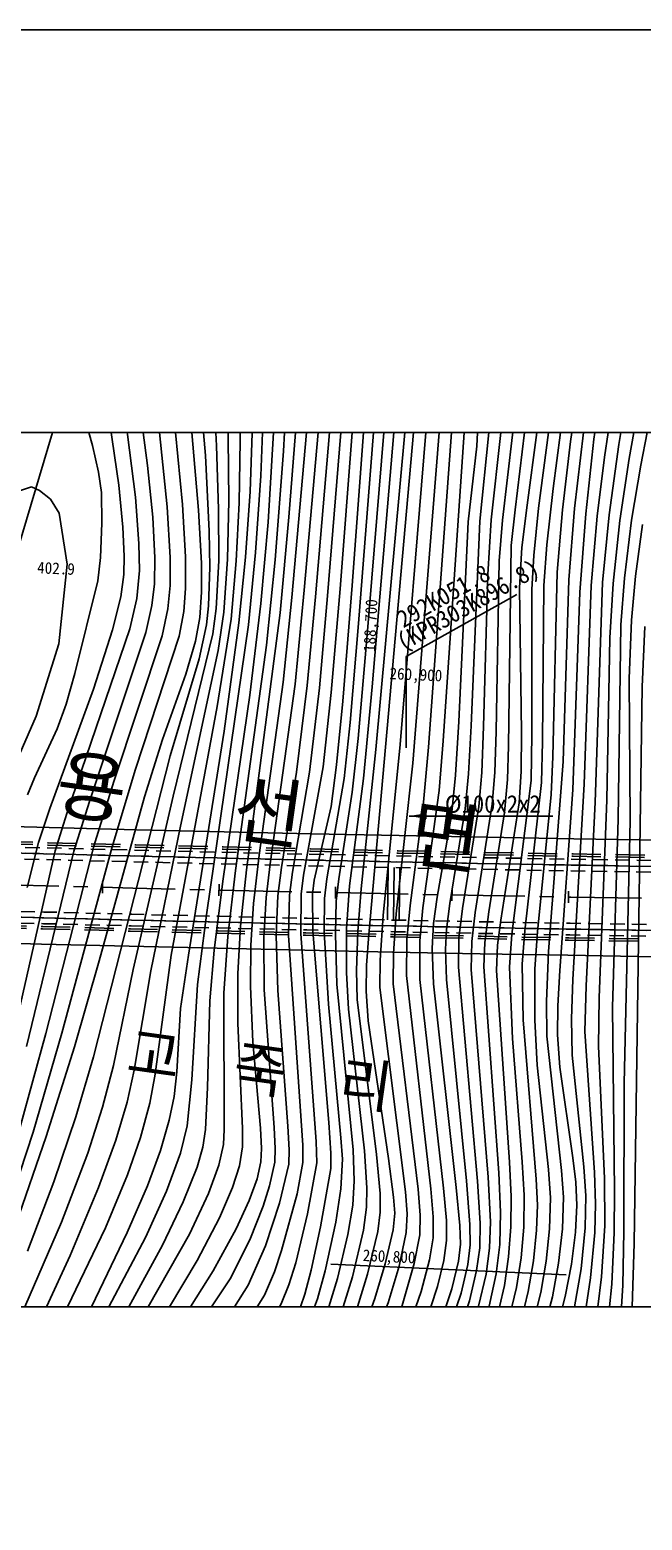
# Model space of a CAD drawing. Header units: millimetres. Extents: x 15846 to 16642, y 1103 to 1809.
# Drawn here: x 16018.1 to 16123.2, y 1363.4 to 1619.1 of the extents above; entities that cross this region are included whole.
import ezdxf
from ezdxf.enums import TextEntityAlignment as Align
from ezdxf.xclip import XClip

# ---------------------------------------------------------------- set-up
doc = ezdxf.new("R2010")
doc.units = ezdxf.units.MM
doc.header["$LTSCALE"] = 10
doc.header["$MEASUREMENT"] = 0
doc.header["$XCLIPFRAME"] = 2
for name, pattern in [('CENTER', [2, 1.25, -0.25, 0.25, -0.25]), ('DASHED', [0.75, 0.5, -0.25]), ('HIDDEN', [0.375, 0.25, -0.125])]:
    doc.linetypes.add(name, pattern=pattern)
for name, color, linetype in [('TN-CABL', 4, 'Continuous'), ('TZ-BASE', 253, 'Continuous'), ('TZ-CABL', 4, 'Continuous')]:
    doc.layers.add(name, color=color, linetype=linetype)
doc.layers.add('TX-PAPR', color=2, linetype='Continuous', plot=False)
doc.styles.add('GR', font='GulimChe.ttf')
doc.styles.add('HANA', font='GulimChe.ttf')
doc.styles.get("Standard").update_dxf_attribs({"font": 'GulimChe.ttf'})
doc.linetypes.add('ZIGZAG', pattern='A,0.0001,-0.2,[131,ltypeshp.shx,S=0.2,R=0,X=-0.2,Y=0],-0.4,[131,ltypeshp.shx,S=0.2,R=180,X=0.2,Y=0],-0.2', length=0.8001)
doc.dimstyles.get("Standard").update_dxf_attribs({"dimtxt": 0.18, "dimasz": 0.18, "dimexe": 0.18, "dimexo": 0.0625, "dimgap": 0.09, "dimtad": 0, "dimtih": 1, "dimtoh": 1, "dimdec": 4, "dimzin": 0, "dimdsep": 46, "dimtxsty": 'Standard', "dimcen": 0.09, "dimadec": 0, "dimazin": 0, "dimtfac": 1, "dimtdec": 4, "dimtofl": 0, "dimtmove": 0, "dimatfit": 3, "dimfxl": 0, "dimtolj": 1, "dimtzin": 0, "dimarcsym": 0})

# ---------------------------------------------------------------- blocks, each defined once
blk = doc.blocks.new('JD-DGKDFK')
at = {"layer": 'TZ-BASE'}
for p, q in [((131.09, 113.07, 388), (129.33, 74.99, 388)), ((147.49, 112.56, 380), (142.81, 48.76, 380)), ((155.39, 114.21, 376), (146.88, 20.64, 376)), ((133.39, 110.66, 387), (131, 71.83, 387)), ((145.66, 111.02, 381), (140.72, 48.18, 381)), ((149.32, 111.13, 379), (143.9, 42.23, 379)), ((151.13, 110.4, 378), (145.37, 40.28, 378)), ((153.09, 111.12, 377), (146.23, 31.37, 377)), ((135.73, 108.44, 386), (131.91, 60.49, 386)), ((176.47, 109, 366), (170.77, 61.75, 366)), ((178.95, 107.96, 365), (172.82, 62.54, 365)), ((143.51, 106.96, 382), (138.58, 46.97, 382)), ((155.63, 100.42, 375), (145.66, -11.12, 375)), ((157.56, 101.08, 374), (151.03, 21.47, 374)), ((172.74, 100.94, 367), (170.33, 74.6, 367)), ((140.95, 98.79, 383), (136.52, 46.82, 383)), ((138.73, 94.93, 384), (134.57, 47.98, 384)), ((96.24, 91.17, -130), (65.64, -10.99, -130)), ((136.42, 91.63, 385), (132.43, 46.72, 385)), ((121.07, 86.95, 392), (121.54, 74.08, 392)), ((180.35, 88.32, 363), (177.28, 65.42, 363)), ((182.47, 88.86, 362), (180.3, 73.49, 362)), ((116.46, 86.25, 394), (117.62, 71.05, 394)), ((118.75, 86.79, 393), (119.55, 72.71, 393)), ((123.43, 85.56, 391), (123.58, 73.63, 391)), ((125.75, 85.15, 390), (125.67, 74.91, 390)), ((190.87, 86.25, 358), (188.57, 72.96, 358)), ((99.83, 83.56, 400), (101.64, 73.8, 400)), ((102.72, 83.49, 399), (104.27, 74.69, 399)), ((177.43, 81.89, 364), (174.81, 62.01, 364)), ((185.65, 83.65, 360), (184.28, 73.85, 360)), ((187.78, 82.26, 359), (186.1, 70.79, 359)), ((192.51, 82.47, 357), (190.36, 70.53, 357)), ((106.27, 79.84, 398), (107.68, 69.36, 398)), ((127.64, 80.64, 389), (127.15, 67.6, 389)), ((194.67, 81.54, 356), (192.33, 69.42, 356)), ((96.94, 77.4, 401), (98.27, 72.78, 401)), ((112.25, 77.57, 396), (113.69, 62.67, 396)), ((160.04, 77.28, 372), (155.91, 21.03, 372)), ((162.21, 77.8, 371), (158.44, 22.15, 371)), ((164.43, 78.42, 370), (164.21, 72.67, 370)), ((182.84, 77.62, 361), (180.96, 61.97, 361)), ((104.27, 74.69, 399), (105.6, 63.95, 399)), ((109.64, 76.13, 397), (111.07, 62.28, 397)), ((115.16, 76.5, 395), (116.43, 61.72, 395)), ((125.67, 74.91, 390), (125.3, 64.88, 390)), ((129.33, 74.99, 388), (128.37, 59.64, 388)), ((157.78, 75.83, 373), (153.23, 18.3, 373)), ((166.31, 75.44, 369), (164.7, 59.8, 369)), ((168.41, 76.09, 368), (166.66, 60.03, 368)), ((170.33, 74.6, 367), (168.6, 59.96, 367)), ((98.27, 72.78, 401), (99.28, 68.21, 401)), ((101.64, 73.8, 400), (102.75, 66, 400)), ((119.55, 72.71, 393), (119.87, 61.86, 393)), ((121.54, 74.08, 392), (121.63, 63.3, 392)), ((123.58, 73.63, 391), (123.39, 62.95, 391)), ((131, 71.83, 387), (129.57, 53.18, 387)), ((164.21, 72.67, 370), (162.7, 59.72, 370)), ((180.3, 73.49, 362), (178.88, 61.75, 362)), ((184.28, 73.85, 360), (182.9, 61.08, 360)), ((188.57, 72.96, 358), (186.89, 60.89, 358)), ((107.68, 69.36, 398), (108.57, 60.5, 398)), ((117.62, 71.05, 394), (118.26, 58.09, 394)), ((186.1, 70.79, 359), (184.87, 60.66, 359)), ((190.36, 70.53, 357), (188.76, 59.93, 357)), ((192.33, 69.42, 356), (190.77, 60, 356)), ((99.28, 68.21, 401), (99.76, 64.71, 401)), ((127.15, 67.6, 389), (126.24, 54.42, 389)), ((85.19, 64.83, 402), (87.78, 65.7, 402)), ((87.78, 65.7, 402), (89.13, 65.05, 402)), ((89.13, 65.05, 402), (91.03, 63.59, 402)), ((99.76, 64.71, 401), (99.87, 59.49, 401)), ((102.75, 66, 400), (103.45, 58.75, 400)), ((105.6, 63.95, 399), (106.22, 55.95, 399)), ((125.3, 64.88, 390), (124.5, 53.61, 390)), ((177.28, 65.42, 363), (176.23, 55.72, 363)), ((91.03, 63.59, 402), (92.5, 61.17, 402)), ((111.07, 62.28, 397), (111.59, 53.55, 397)), ((113.69, 62.67, 396), (114.23, 53.68, 396)), ((116.43, 61.72, 395), (116.93, 52.62, 395)), ((119.87, 61.86, 393), (119.91, 52.98, 393)), ((121.63, 63.3, 392), (121.42, 53.27, 392)), ((123.39, 62.95, 391), (122.92, 53.02, 391)), ((170.77, 61.75, 366), (170.1, 55.63, 366)), ((172.82, 62.54, 365), (171.92, 55.3, 365)), ((174.81, 62.01, 364), (173.98, 53.89, 364)), ((178.88, 61.75, 362), (177.96, 51.03, 362)), ((180.96, 61.97, 361), (179.96, 49.75, 361)), ((92.5, 61.17, 402), (93.88, 52.45, 402)), ((99.87, 59.49, 401), (99.61, 53.56, 401)), ((108.57, 60.5, 398), (108.95, 53.51, 398)), ((128.37, 59.64, 388), (127.14, 45.71, 388)), ((131.91, 60.49, 386), (130.43, 44.07, 386)), ((162.7, 59.72, 370), (161.12, 25.46, 370)), ((164.7, 59.8, 369), (163.22, 24.67, 369)), ((166.66, 60.03, 368), (166.06, 50.63, 368)), ((168.6, 59.96, 367), (168.04, 53, 367)), ((182.9, 61.08, 360), (181.89, 47.61, 360)), ((184.87, 60.66, 359), (183.84, 48.78, 359)), ((186.89, 60.89, 358), (185.74, 49.27, 358)), ((188.76, 59.93, 357), (187.59, 49.12, 357)), ((190.77, 60, 356), (189.55, 50.03, 356)), ((192.64, 59.23, 355), (191.42, 50.39, 355)), ((103.45, 58.75, 400), (103.69, 53.83, 400)), ((118.26, 58.09, 394), (118.4, 51.92, 394)), ((103.69, 53.83, 400), (103.62, 50.67, 400)), ((106.22, 55.95, 399), (106.29, 51.36, 399)), ((126.24, 54.42, 389), (124.99, 42, 389)), ((170.1, 55.63, 366), (169.64, 21.23, 366)), ((171.92, 55.3, 365), (171.51, 48.36, 365)), ((173.98, 53.89, 364), (173.62, 48.06, 364)), ((176.23, 55.72, 363), (175.72, 48.79, 363)), ((93.88, 52.45, 402), (92.48, 38.75, 402)), ((99.61, 53.56, 401), (99.14, 49.57, 401)), ((106.29, 51.36, 399), (105.83, 46.52, 399)), ((108.95, 53.51, 398), (108.86, 49.07, 398)), ((111.59, 53.55, 397), (111.55, 48.75, 397)), ((114.23, 53.68, 396), (114.23, 48.23, 396)), ((116.93, 52.62, 395), (116.95, 47.64, 395)), ((118.4, 51.92, 394), (118.14, 45.26, 394)), ((119.91, 52.98, 393), (119.48, 44.85, 393)), ((121.42, 53.27, 392), (120.79, 44.22, 392)), ((122.92, 53.02, 391), (122.04, 42.98, 391)), ((124.5, 53.61, 390), (123.33, 42.34, 390)), ((129.57, 53.18, 387), (128.09, 38.53, 387)), ((168.04, 53, 367), (167.51, 23.72, 367)), ((99.14, 49.57, 401), (95.2, 33.69, 401)), ((103.62, 50.67, 400), (103.09, 46.8, 400)), ((108.86, 49.07, 398), (108.45, 45.36, 398)), ((111.55, 48.75, 397), (111.17, 44.75, 397)), ((142.81, 48.76, 380), (141.22, 28.92, 380)), ((166.06, 50.63, 368), (165.37, 24.6, 368)), ((175.72, 48.79, 363), (175.47, 21.96, 363)), ((177.96, 51.03, 362), (177.24, 19.37, 362)), ((179.96, 49.75, 361), (179.03, 18.57, 361)), ((183.84, 48.78, 359), (182.62, 14.68, 359)), ((185.74, 49.27, 358), (184.49, 11.61, 358)), ((187.59, 49.12, 357), (187.03, 39.8, 357)), ((189.55, 50.03, 356), (188.94, 42.04, 356)), ((191.42, 50.39, 355), (190.73, 42.83, 355)), ((103.09, 46.8, 400), (101.68, 41.17, 400)), ((105.83, 46.52, 399), (104.65, 41.34, 399)), ((114.23, 48.23, 396), (113.91, 44.32, 396)), ((116.95, 47.64, 395), (116.64, 43.27, 395)), ((132.43, 46.72, 385), (130.96, 32.21, 385)), ((134.57, 47.98, 384), (133.01, 31.86, 384)), ((136.52, 46.82, 383), (135.1, 31.64, 383)), ((138.58, 46.97, 382), (137.18, 31.22, 382)), ((140.72, 48.18, 381), (139.22, 30.39, 381)), ((171.51, 48.36, 365), (171.85, 23.56, 365)), ((173.62, 48.06, 364), (173.64, 23.22, 364)), ((181.89, 47.61, 360), (180.67, 13.71, 360)), ((108.45, 45.36, 398), (107.42, 40.69, 398)), ((111.17, 44.75, 397), (110.22, 40.14, 397)), ((113.91, 44.32, 396), (113.13, 40.1, 396)), ((118.14, 45.26, 394), (117.79, 42, 394)), ((119.48, 44.85, 393), (118.91, 40.5, 393)), ((120.79, 44.22, 392), (119.81, 37.61, 392)), ((130.43, 44.07, 386), (124.68, -0.02, 386)), ((127.14, 45.71, 388), (125.24, 29.93, 388)), ((104.65, 41.34, 399), (93.86, 9.66, 399)), ((101.68, 41.17, 400), (98.43, 30.97, 400)), ((116.64, 43.27, 395), (115.91, 39.24, 395)), ((117.79, 42, 394), (116.53, 36.21, 394)), ((124.99, 42, 389), (117.89, -7.33, 389)), ((122.04, 42.98, 391), (119.64, 27.99, 391)), ((123.33, 42.34, 390), (120.83, 23.79, 390)), ((143.9, 42.23, 379), (142.45, 25.28, 379)), ((188.94, 42.04, 356), (188.44, 8.71, 356)), ((190.73, 42.83, 355), (190.37, 32.8, 355)), ((193.01, 41.72, 354), (192.56, 31.41, 354)), ((92.48, 38.75, 402), (88.58, 26.34, 402)), ((107.42, 40.69, 398), (97.7, 11.71, 398)), ((110.22, 40.14, 397), (101.93, 15.14, 397)), ((113.13, 40.1, 396), (105.65, 17.26, 396)), ((118.91, 40.5, 393), (112.06, 12.63, 393)), ((115.91, 39.24, 395), (114.27, 33.55, 395)), ((128.09, 38.53, 387), (122.77, -0.11, 387)), ((145.37, 40.28, 378), (143.81, 22.51, 378)), ((187.03, 39.8, 357), (186.5, 11.92, 357)), ((116.53, 36.21, 394), (111.59, 19.55, 394)), ((119.81, 37.61, 392), (113.33, 7.47, 392)), ((95.2, 33.69, 401), (93.74, 28.39, 401)), ((114.27, 33.55, 395), (110.24, 22.36, 395)), ((98.43, 30.97, 400), (90.94, 10.53, 400)), ((130.96, 32.21, 385), (126.84, 2.49, 385)), ((133.01, 31.86, 384), (128.71, 1.03, 384)), ((135.1, 31.64, 383), (133.27, 16.73, 383)), ((137.18, 31.22, 382), (135.49, 16.73, 382)), ((146.23, 31.37, 377), (144.76, 15.66, 377)), ((190.37, 32.8, 355), (190.52, 8.37, 355)), ((192.56, 31.41, 354), (191.21, -64.13, 354)), ((93.74, 28.39, 401), (92.19, 24.18, 401)), ((125.24, 29.93, 388), (120.65, -1.58, 388)), ((139.22, 30.39, 381), (137.83, 17.68, 381)), ((141.22, 28.92, 380), (140.13, 18, 380)), ((88.58, 26.34, 402), (84.86, 17.85, 402)), ((119.64, 27.99, 391), (111.77, -14.62, 391)), ((92.19, 24.18, 401), (88.26, 15.78, 401)), ((120.83, 23.79, 390), (114.71, -14.62, 390)), ((142.45, 25.28, 379), (141.45, 15.64, 379)), ((161.12, 25.46, 370), (160.54, 16.24, 370)), ((163.22, 24.67, 369), (162.79, 16.46, 369)), ((165.37, 24.6, 368), (165.05, 16.67, 368)), ((167.51, 23.72, 367), (167.3, 16.71, 367)), ((171.85, 23.56, 365), (171.81, 16.85, 365)), ((173.64, 23.22, 364), (173.51, 15.29, 364)), ((110.24, 22.36, 395), (107.16, 12.53, 395)), ((143.81, 22.51, 378), (142.82, 13.29, 378)), ((146.88, 20.64, 376), (144.33, -3.26, 376)), ((151.03, 21.47, 374), (148.15, -7.83, 374)), ((155.91, 21.03, 372), (155, 10.97, 372)), ((158.44, 22.15, 371), (157.76, 13.6, 371)), ((169.64, 21.23, 366), (169.48, 15.5, 366)), ((175.47, 21.96, 363), (175.3, 14.98, 363)), ((111.59, 19.55, 394), (98.4, -32.1, 394)), ((140.13, 18, 380), (139.2, 10.86, 380)), ((153.23, 18.3, 373), (150.38, -7.56, 373)), ((179.03, 18.57, 361), (176.5, -14.03, 361)), ((177.24, 19.37, 362), (176.98, 12.91, 362)), ((88.26, 15.78, 401), (87.06, 12.84, 401)), ((105.65, 17.26, 396), (101.62, 3.96, 396)), ((133.27, 16.73, 383), (130.65, 0.4, 383)), ((135.49, 16.73, 382), (132.54, -0.42, 382)), ((137.83, 17.68, 381), (134.48, -0.94, 381)), ((141.45, 15.64, 379), (138.47, -1.57, 379)), ((144.76, 15.66, 377), (142.36, -2.73, 377)), ((160.54, 16.24, 370), (159.84, 9.3, 370)), ((162.79, 16.46, 369), (162.19, 10.45, 369)), ((165.05, 16.67, 368), (164.52, 10.87, 368)), ((167.3, 16.71, 367), (166.84, 11.24, 367)), ((169.48, 15.5, 366), (168.92, 9.8, 366)), ((171.81, 16.85, 365), (171.49, 11.5, 365)), ((101.93, 15.14, 397), (98.47, 4.07, 397)), ((142.82, 13.29, 378), (140.5, -1.53, 378)), ((157.76, 13.6, 371), (154.93, -6.51, 371)), ((173.51, 15.29, 364), (170.21, -11.03, 364)), ((175.3, 14.98, 363), (172.45, -10.48, 363)), ((176.98, 12.91, 362), (174.61, -10.63, 362)), ((180.67, 13.71, 360), (178.46, -17.26, 360)), ((182.62, 14.68, 359), (180.69, -18.83, 359)), ((90.94, 10.53, 400), (88.95, 4.67, 400)), ((97.7, 11.71, 398), (95.03, 3.2, 398)), ((107.16, 12.53, 395), (99.39, -15.64, 395)), ((112.06, 12.63, 393), (105.21, -17.1, 393)), ((139.2, 10.86, 380), (136.3, -1.8, 380)), ((155, 10.97, 372), (152.76, -6.11, 372)), ((162.19, 10.45, 369), (159.55, -5.79, 369)), ((164.52, 10.87, 368), (161.72, -6.67, 368)), ((166.84, 11.24, 367), (163.92, -7.33, 367)), ((171.49, 11.5, 365), (168.32, -8.65, 365)), ((184.49, 11.61, 358), (182.95, -19.91, 358)), ((186.5, 11.92, 357), (185.18, -21.92, 357)), ((93.86, 9.66, 399), (91.85, 3.26, 399)), ((159.84, 9.3, 370), (157.38, -4.69, 370)), ((168.92, 9.8, 366), (166.24, -7.2, 366)), ((188.44, 8.71, 356), (187.46, -23.54, 356)), ((190.52, 8.37, 355), (189.48, -36.59, 355)), ((113.33, 7.47, 392), (108.24, -17.34, 392)), ((91.85, 3.26, 399), (82.9, -36.18, 399)), ((95.03, 3.2, 398), (86.93, -30.34, 398)), ((88.95, 4.67, 400), (87.03, -3.03, 400)), ((98.47, 4.07, 397), (90.23, -28.06, 397)), ((101.62, 3.96, 396), (93, -28.03, 396)), ((126.84, 2.49, 385), (125.89, -5.81, 385)), ((128.71, 1.03, 384), (128.02, -4.75, 384)), ((130.65, 0.4, 383), (130.04, -4.47, 383)), ((99.98, -2), (99.93, -4)), ((120.65, -1.58, 388), (119.11, -13.81, 388)), ((119.97, -2.48), (119.93, -4.48)), ((122.77, -0.11, 387), (121.45, -11.43, 387)), ((124.68, -0.02, 386), (123.65, -9.69, 386)), ((132.54, -0.42, 382), (132.04, -4.33, 382)), ((134.48, -0.94, 381), (134.04, -4.16, 381)), ((136.3, -1.8, 380), (135.97, -4.2, 380)), ((138.47, -1.57, 379), (138.07, -4.92, 379)), ((140.5, -1.53, 378), (140.07, -5.41, 378)), ((128.02, -4.75, 384), (127.65, -11.68, 384)), ((130.04, -4.47, 383), (129.78, -11.26, 383)), ((132.04, -4.33, 382), (131.89, -11.25, 382)), ((134.04, -4.16, 381), (133.99, -11.01, 381)), ((135.97, -4.2, 380), (136.04, -10.54, 380)), ((138.07, -4.92, 379), (138, -10.66, 379)), ((139.96, -2.92), (139.92, -4.92)), ((142.36, -2.73, 377), (141.86, -10.12, 377)), ((144.33, -3.26, 376), (143.78, -10.59, 376)), ((157.38, -4.69, 370), (156.76, -9.22, 370)), ((159.96, -3.32), (159.92, -5.32)), ((179.95, -3.68), (179.92, -5.68)), ((117.89, -7.33, 389), (116.27, -19.7, 389)), ((125.89, -5.81, 385), (125.44, -12.94, 385)), ((140.07, -5.41, 378), (139.93, -11.06, 378)), ((150.38, -7.56, 373), (149.89, -14.37, 373)), ((152.76, -6.11, 372), (152.21, -11.98, 372)), ((154.93, -6.51, 371), (154.41, -12.2, 371)), ((159.55, -5.79, 369), (158.99, -10.24, 369)), ((161.72, -6.67, 368), (161.13, -11.74, 368)), ((163.92, -7.33, 367), (163.34, -12.29, 367)), ((166.24, -7.2, 366), (165.58, -12.45, 366)), ((123.65, -9.69, 386), (123.19, -17.81, 386)), ((141.86, -10.12, 377), (141.83, -17.6, 377)), ((148.15, -7.83, 374), (147.6, -15.5, 374)), ((156.76, -9.22, 370), (156.54, -13.48, 370)), ((168.32, -8.65, 365), (167.76, -12.95, 365)), ((121.45, -11.43, 387), (120.78, -21.19, 387)), ((127.65, -11.68, 384), (127.73, -20.59, 384)), ((129.78, -11.26, 383), (130.02, -20.71, 383)), ((131.89, -11.25, 382), (134.32, -47.23, 382)), ((133.99, -11.01, 381), (136.65, -46.63, 381)), ((136.04, -10.54, 380), (138.78, -43.38, 380)), ((138, -10.66, 379), (138.75, -23.07, 379)), ((139.93, -11.06, 378), (140.2, -19.64, 378)), ((143.78, -10.59, 376), (143.56, -17.29, 376)), ((145.66, -11.12, 375), (145.25, -16.38, 375)), ((152.21, -11.98, 372), (152.12, -18.12, 372)), ((154.41, -12.2, 371), (154.44, -18.81, 371)), ((158.99, -10.24, 369), (158.8, -13.68, 369)), ((161.13, -11.74, 368), (161.04, -16.72, 368)), ((163.34, -12.29, 367), (163.24, -17.11, 367)), ((165.58, -12.45, 366), (165.42, -16.64, 366)), ((170.21, -11.03, 364), (169.78, -16.72, 364)), ((172.45, -10.48, 363), (171.99, -16.17, 363)), ((174.61, -10.63, 362), (174.13, -17, 362)), ((111.77, -14.62, 391), (109, -35.06, 391)), ((114.71, -14.62, 390), (113.34, -23.79, 390)), ((119.11, -13.81, 388), (118.35, -22.47, 388)), ((125.44, -12.94, 385), (125.36, -20, 385)), ((149.89, -14.37, 373), (149.84, -19.55, 373)), ((156.54, -13.48, 370), (156.77, -19.58, 370)), ((158.8, -13.68, 369), (158.97, -18.83, 369)), ((167.76, -12.95, 365), (167.56, -17.27, 365)), ((176.5, -14.03, 361), (176.14, -22.61, 361)), ((99.39, -15.64, 395), (95.13, -30.36, 395)), ((105.21, -17.1, 393), (101.83, -33.56, 393)), ((108.24, -17.34, 392), (105.41, -34.39, 392)), ((123.19, -17.81, 386), (123.16, -26.29, 386)), ((141.83, -17.6, 377), (142.15, -23.91, 377)), ((143.56, -17.29, 376), (143.68, -22.24, 376)), ((145.25, -16.38, 375), (145.21, -20.85, 375)), ((147.6, -15.5, 374), (147.54, -20.21, 374)), ((161.04, -16.72, 368), (164.3, -53.4, 368)), ((163.24, -17.11, 367), (166.14, -52.75, 367)), ((165.42, -16.64, 366), (167.98, -51.98, 366)), ((167.56, -17.27, 365), (169.8, -50.18, 365)), ((169.78, -16.72, 364), (170.32, -28.97, 364)), ((171.99, -16.17, 363), (172.14, -25.75, 363)), ((174.13, -17, 362), (174.13, -25.81, 362)), ((178.46, -17.26, 360), (178.11, -23.35, 360)), ((116.27, -19.7, 389), (115.27, -36.05, 389)), ((125.36, -20, 385), (125.78, -29.52, 385)), ((140.2, -19.64, 378), (142.97, -48.03, 378)), ((147.54, -20.21, 374), (151.98, -55.25, 374)), ((149.84, -19.55, 373), (154.11, -54.81, 373)), ((152.12, -18.12, 372), (156.29, -54.73, 372)), ((154.44, -18.81, 371), (158.46, -54.63, 371)), ((156.77, -19.58, 370), (160.64, -54.51, 370)), ((158.97, -18.83, 369), (162.41, -53.38, 369)), ((180.69, -18.83, 359), (180.44, -25.58, 359)), ((182.95, -19.91, 358), (182.75, -27.75, 358)), ((118.35, -22.47, 388), (117.97, -37.33, 388)), ((120.78, -21.19, 387), (120.83, -44.58, 387)), ((127.73, -20.59, 384), (129.42, -44.24, 384)), ((130.02, -20.71, 383), (131.76, -43.99, 383)), ((143.68, -22.24, 376), (146.97, -48.87, 376)), ((145.21, -20.85, 375), (145.57, -25.92, 375)), ((176.14, -22.61, 361), (176.19, -28.57, 361)), ((185.18, -21.92, 357), (185.06, -30.33, 357)), ((113.34, -23.79, 390), (112.72, -34.67, 390)), ((138.75, -23.07, 379), (140.86, -46, 379)), ((142.15, -23.91, 377), (144.94, -48.23, 377)), ((178.11, -23.35, 360), (178.07, -28.32, 360)), ((187.46, -23.54, 356), (187.81, -55.06, 356)), ((90.23, -28.06, 397), (85.8, -44.33, 397)), ((93, -28.03, 396), (88.05, -45, 396)), ((123.16, -26.29, 386), (123.96, -44.4, 386)), ((145.57, -25.92, 375), (149.04, -49.54, 375)), ((172.14, -25.75, 363), (174.41, -53.09, 363)), ((174.13, -25.81, 362), (174.57, -33.49, 362)), ((180.44, -25.58, 359), (180.57, -31.78, 359)), ((182.75, -27.75, 358), (184.37, -51.91, 358)), ((95.13, -30.36, 395), (90.29, -45.75, 395)), ((125.78, -29.52, 385), (127.08, -44.32, 385)), ((170.32, -28.97, 364), (171.97, -50.09, 364)), ((176.19, -28.57, 361), (178.73, -51.61, 361)), ((178.07, -28.32, 360), (178.44, -33.87, 360)), ((185.06, -30.33, 357), (186.11, -52.92, 357)), ((98.4, -32.1, 394), (95.41, -42.37, 394)), ((180.57, -31.78, 359), (182.58, -50.97, 359)), ((101.83, -33.56, 393), (99.95, -40.74, 393)), ((105.41, -34.39, 392), (104.19, -39.87, 392)), ((109, -35.06, 391), (108.08, -40.06, 391)), ((112.72, -34.67, 390), (112.23, -38.89, 390)), ((174.57, -33.49, 362), (176.49, -51.4, 362)), ((178.44, -33.87, 360), (180.69, -49.41, 360)), ((115.27, -36.05, 389), (114.48, -43.94, 389)), ((117.97, -37.33, 388), (117.66, -44.57, 388)), ((189.48, -36.59, 355), (189.43, -62.07, 355)), ((99.95, -40.74, 393), (97.42, -48.63, 393)), ((104.19, -39.87, 392), (102.25, -46.39, 392)), ((108.08, -40.06, 391), (106.47, -45.91, 391)), ((112.23, -38.89, 390), (111.38, -42.98, 390)), ((95.41, -42.37, 394), (91.59, -53.51, 394)), ((111.38, -42.98, 390), (109.9, -48.13, 390)), ((138.78, -43.38, 380), (139.16, -48.62, 380)), ((88.05, -45, 396), (83.44, -59.15, 396)), ((90.29, -45.75, 395), (85.07, -60.84, 395)), ((106.47, -45.91, 391), (104.25, -52.32, 391)), ((114.48, -43.94, 389), (113.34, -48.64, 389)), ((117.66, -44.57, 388), (117.15, -47.61, 388)), ((120.83, -44.58, 387), (120.7, -47.12, 387)), ((123.96, -44.4, 386), (123.97, -47.5, 386)), ((127.08, -44.32, 385), (127.26, -47.79, 385)), ((129.42, -44.24, 384), (129.61, -47.83, 384)), ((131.76, -43.99, 383), (131.99, -48.05, 383)), ((140.86, -46, 379), (141.13, -49.63, 379)), ((102.25, -46.39, 392), (99.28, -54.53, 392)), ((109.9, -48.13, 390), (107.66, -54.23, 390)), ((117.15, -47.61, 388), (116.18, -51.03, 388)), ((120.7, -47.12, 387), (119.93, -50.68, 387)), ((123.97, -47.5, 386), (123.45, -50.8, 386)), ((127.26, -47.79, 385), (127.13, -50.09, 385)), ((129.61, -47.83, 384), (129.53, -50.16, 384)), ((131.99, -48.05, 383), (131.91, -50.52, 383)), ((134.32, -47.23, 382), (134.35, -50.21, 382)), ((136.65, -46.63, 381), (136.75, -50.26, 381)), ((142.97, -48.03, 378), (143.13, -53.36, 378)), ((144.94, -48.23, 377), (145.33, -54.54, 377)), ((97.42, -48.63, 393), (92.92, -60.46, 393)), ((113.34, -48.64, 389), (110.92, -55.15, 389)), ((116.18, -51.03, 388), (113.82, -56.99, 388)), ((119.93, -50.68, 387), (118.14, -55.53, 387)), ((123.45, -50.8, 386), (122.26, -54.5, 386)), ((127.13, -50.09, 385), (126.48, -53.04, 385)), ((129.53, -50.16, 384), (128.6, -54.21, 384)), ((131.91, -50.52, 383), (130.34, -57.22, 383)), ((134.35, -50.21, 382), (133.34, -55.57, 382)), ((136.75, -50.26, 381), (135.16, -59.05, 381)), ((139.16, -48.62, 380), (139.16, -51.24, 380)), ((141.13, -49.63, 379), (140.84, -54.74, 379)), ((146.97, -48.87, 376), (147.59, -55.55, 376)), ((149.04, -49.54, 375), (149.92, -56.18, 375)), ((169.8, -50.18, 365), (170.1, -56.05, 365)), ((171.97, -50.09, 364), (172.32, -55.81, 364)), ((180.69, -49.41, 360), (181.21, -53.59, 360)), ((182.58, -50.97, 359), (182.92, -55.94, 359)), ((91.59, -53.51, 394), (87.06, -65.4, 394)), ((104.25, -52.32, 391), (100.48, -61.41, 391)), ((126.48, -53.04, 385), (125.15, -56.76, 385)), ((139.16, -51.24, 380), (137.37, -61.23, 380)), ((143.13, -53.36, 378), (142.91, -57.56, 378)), ((162.41, -53.38, 369), (163.02, -60.84, 369)), ((164.3, -53.4, 368), (164.77, -60.64, 368)), ((166.14, -52.75, 367), (166.52, -60.38, 367)), ((167.98, -51.98, 366), (168.28, -58.74, 366)), ((174.41, -53.09, 363), (174.59, -57.53, 363)), ((176.49, -51.4, 362), (176.83, -56.27, 362)), ((178.73, -51.61, 361), (179.07, -56.14, 361)), ((181.21, -53.59, 360), (181.39, -57.53, 360)), ((184.37, -51.91, 358), (184.56, -57.29, 358)), ((186.11, -52.92, 357), (186.14, -61.07, 357)), ((99.28, -54.53, 392), (94.42, -66.19, 392)), ((107.66, -54.23, 390), (104.21, -62.22, 390)), ((110.92, -55.15, 389), (107.34, -63.07, 389)), ((118.14, -55.53, 387), (114.87, -62.51, 387)), ((122.26, -54.5, 386), (120.02, -59.72, 386)), ((128.6, -54.21, 384), (127.52, -57.72, 384)), ((133.34, -55.57, 382), (130.7, -65.31, 382)), ((140.84, -54.74, 379), (140.01, -60.43, 379)), ((145.33, -54.54, 377), (145.29, -57.88, 377)), ((147.59, -55.55, 376), (147.63, -58.72, 376)), ((149.92, -56.18, 375), (150.11, -58.91, 375)), ((151.98, -55.25, 374), (152.26, -59.05, 374)), ((154.11, -54.81, 373), (154.47, -59.24, 373)), ((156.29, -54.73, 372), (156.7, -59.56, 372)), ((158.46, -54.63, 371), (158.97, -60.15, 371)), ((160.64, -54.51, 370), (161.3, -61.01, 370)), ((170.1, -56.05, 365), (170.05, -61.25, 365)), ((172.32, -55.81, 364), (172.26, -61.31, 364)), ((179.07, -56.14, 361), (178.92, -61.58, 361)), ((182.92, -55.94, 359), (182.82, -61.43, 359)), ((187.81, -55.06, 356), (187.77, -62.21, 356)), ((113.82, -56.99, 388), (110.28, -64.39, 388)), ((125.15, -56.76, 385), (122.91, -61.59, 385)), ((127.52, -57.72, 384), (125.22, -63.46, 384)), ((130.34, -57.22, 383), (127.93, -64.53, 383)), ((142.91, -57.56, 378), (142.08, -62.59, 378)), ((145.29, -57.88, 377), (144.75, -61.81, 377)), ((147.63, -58.72, 376), (147.22, -62.03, 376)), ((168.28, -58.74, 366), (168.12, -64.26, 366)), ((174.59, -57.53, 363), (174.45, -61.85, 363)), ((176.83, -56.27, 362), (176.69, -61.6, 362)), ((181.39, -57.53, 360), (181.13, -62.17, 360)), ((184.56, -57.29, 358), (184.44, -62.22, 358)), ((92.92, -60.46, 393), (76, -99.52, 393)), ((120.02, -59.72, 386), (116.2, -67, 386)), ((135.16, -59.05, 381), (133.11, -67.4, 381)), ((137.37, -61.23, 380), (135.78, -68.69, 380)), ((140.01, -60.43, 379), (138.18, -68.79, 379)), ((150.11, -58.91, 375), (149.82, -61.79, 375)), ((152.26, -59.05, 374), (152.09, -62.22, 374)), ((154.47, -59.24, 373), (154.4, -62.61, 373)), ((156.7, -59.56, 372), (156.7, -63.15, 372)), ((158.97, -60.15, 371), (159.02, -63.59, 371)), ((161.3, -61.01, 370), (161.42, -64.2, 370)), ((163.02, -60.84, 369), (163.05, -64.36, 369)), ((164.77, -60.64, 368), (164.71, -64.83, 368)), ((166.52, -60.38, 367), (166.39, -64.91, 367)), ((170.05, -61.25, 365), (169.65, -66.42, 365)), ((172.26, -61.31, 364), (171.8, -66.59, 364)), ((186.14, -61.07, 357), (185.6, -69.84, 357)), ((100.48, -61.41, 391), (81.72, -100.33, 391)), ((107.34, -63.07, 389), (87.51, -100.76, 389)), ((114.87, -62.51, 387), (96.54, -94.97, 387)), ((104.21, -62.22, 390), (97.61, -76.02, 390)), ((122.91, -61.59, 385), (118.93, -68.78, 385)), ((125.22, -63.46, 384), (121.87, -70.17, 384)), ((142.08, -62.59, 378), (140.29, -70.13, 378)), ((144.75, -61.81, 377), (142.84, -69.81, 377)), ((147.22, -62.03, 376), (145.43, -69.39, 376)), ((149.82, -61.79, 375), (148.46, -67.61, 375)), ((152.09, -62.22, 374), (150.86, -67.99, 374)), ((154.4, -62.61, 373), (153.47, -67.54, 373)), ((156.7, -63.15, 372), (156.1, -66.92, 372)), ((159.02, -63.59, 371), (158.56, -67.02, 371)), ((174.45, -61.85, 363), (173.91, -67.09, 363)), ((176.69, -61.6, 362), (176.09, -67.15, 362)), ((178.92, -61.58, 361), (178.24, -67.47, 361)), ((181.13, -62.17, 360), (180.42, -67.66, 360)), ((182.82, -61.43, 359), (182.08, -68.45, 359)), ((184.44, -62.22, 358), (183.73, -70.03, 358)), ((187.77, -62.21, 356), (187.36, -71.08, 356)), ((189.43, -62.07, 355), (189.23, -71.26, 355)), ((94.42, -66.19, 392), (79.12, -99.33, 392)), ((110.28, -64.39, 388), (92.99, -95.98, 388)), ((127.93, -64.53, 383), (124.95, -71.26, 383)), ((130.7, -65.31, 382), (129.45, -68.98, 382)), ((161.42, -64.2, 370), (161.08, -67.15, 370)), ((163.05, -64.36, 369), (162.64, -67.73, 369)), ((164.71, -64.83, 368), (164.16, -68.77, 368)), ((166.39, -64.91, 367), (165.78, -69.37, 367)), ((168.12, -64.26, 366), (167.51, -69.31, 366)), ((169.65, -66.42, 365), (168.92, -71.33, 365)), ((191.21, -64.13, 354), (190.84, -76.15, 354)), ((116.2, -67, 386), (100.83, -92.82, 386)), ((118.93, -68.78, 385), (105.28, -90.6, 385)), ((129.45, -68.98, 382), (127.74, -72.97, 382)), ((133.11, -67.4, 381), (131.93, -71.2, 381)), ((135.78, -68.69, 380), (134.7, -72.83, 380)), ((138.18, -68.79, 379), (136.84, -73.61, 379)), ((139.17, -67.67), (179.55, -69.47)), ((148.46, -67.61, 375), (146.7, -73.57, 375)), ((150.86, -67.99, 374), (148.98, -74.31, 374)), ((153.47, -67.54, 373), (151.37, -74.76, 373)), ((156.1, -66.92, 372), (154.66, -72.33, 372)), ((158.56, -67.02, 371), (157.46, -71.49, 371)), ((161.08, -67.15, 370), (159.93, -71.89, 370)), ((162.64, -67.73, 369), (161.49, -72.63, 369)), ((164.16, -68.77, 368), (162.93, -73.95, 368)), ((171.8, -66.59, 364), (171.01, -71.65, 364)), ((173.91, -67.09, 363), (173.03, -72.35, 363)), ((176.09, -67.15, 362), (175.16, -72.53, 362)), ((178.24, -67.47, 361), (177.17, -73.25, 361)), ((180.42, -67.66, 360), (179.37, -73.21, 360)), ((182.08, -68.45, 359), (180.79, -75.88, 359)), ((121.87, -70.17, 384), (107.07, -92.64, 384)), ((124.95, -71.26, 383), (121.48, -76.75, 383)), ((131.93, -71.2, 381), (130.63, -74.46, 381)), ((140.29, -70.13, 378), (138.79, -75.09, 378)), ((142.84, -69.81, 377), (141.12, -75.45, 377)), ((145.43, -69.39, 376), (143.56, -75.48, 376)), ((157.46, -71.49, 371), (155.74, -76.84, 371)), ((165.78, -69.37, 367), (164.51, -74.85, 367)), ((167.51, -69.31, 366), (166.31, -74.89, 366)), ((168.92, -71.33, 365), (167.65, -76.96, 365)), ((183.73, -70.03, 358), (182.42, -78.51, 358)), ((185.6, -69.84, 357), (184.51, -78.9, 357)), ((187.36, -71.08, 356), (186.53, -79.95, 356)), ((189.23, -71.26, 355), (188.69, -80.08, 355)), ((127.74, -72.97, 382), (125.54, -76.52, 382)), ((134.7, -72.83, 380), (133.48, -76.21, 380)), ((136.84, -73.61, 379), (135.59, -77.03, 379)), ((146.7, -73.57, 375), (144.86, -78.74, 375)), ((154.66, -72.33, 372), (152.21, -79.41, 372)), ((159.93, -71.89, 370), (158, -77.71, 370)), ((161.49, -72.63, 369), (159.51, -78.8, 369)), ((162.93, -73.95, 368), (160.86, -80.43, 368)), ((171.01, -71.65, 364), (169.62, -77.61, 364)), ((173.03, -72.35, 363), (171.52, -78.59, 363)), ((175.16, -72.53, 362), (173.57, -79.06, 362)), ((177.17, -73.25, 361), (175.46, -80.09, 361)), ((179.37, -73.21, 360), (177.46, -80.78, 360)), ((130.63, -74.46, 381), (129.08, -77.1, 381)), ((148.98, -74.31, 374), (146.75, -80.36, 374)), ((151.37, -74.76, 373), (149.05, -81.02, 373)), ((164.51, -74.85, 367), (162.54, -81.16, 367)), ((166.31, -74.89, 366), (164.41, -81.31, 366))]:
    blk.add_line(p, q, dxfattribs=at)
at = {"layer": 'TZ-BASE', "linetype": 'CENTER', "flags": 128}
blk.add_lwpolyline([(0, 0, 0.006013), (240.47, -5.53, 0.000991), (279.95, -5.88, 0.0105), (699.86, 0)], format="xyb", dxfattribs=at)
at = {"layer": 'TZ-BASE'}
for radius, start, end in [(9990, 267.997055, 269.374749), (9990, 267.997055, 269.374749), (10010, 267.992239, 269.370884), (10010, 267.992239, 269.370884)]:
    blk.add_arc((349.93, 9993.88), radius, start, end, dxfattribs=at)
at = {"layer": 'TZ-BASE', "linetype": 'DASHED'}
for radius, start, end in [(9993, 267.996331, 269.374168), (9992.6, 267.996427, 269.374246), (10007.4, 267.992864, 269.371385), (10007, 267.99296, 269.371462)]:
    blk.add_arc((349.93, 9993.88), radius, start, end, dxfattribs=at)
at = {"layer": 'TZ-BASE', "style": 'HANA'}
for s, height, rotation, p in [('402.9', 2, 357.4408, (88.71, 50.87, 402.89)), ('188,700', 2, 87.4408, (146.73, 37.34)), ('260,900', 2, 357.4408, (149.18, 32.71)), ('용   선   면', 9.6, 352.0537, (91.49, 10.3)), ('고  죽  리', 7.2, 352.0537, (103.86, -34.69)), ('260,800', 2, 357.4408, (144.58, -67.11))]:
    blk.add_text(s, height=height, rotation=rotation, dxfattribs=at).set_placement(p)
blk = doc.blocks.new('기정')
at = {"layer": 'TZ-BASE', "flags": 128}
blk.add_lwpolyline([(236.81, 392.81), (236.81, 408.51), (255.79, 419.15)], dxfattribs=at)
at = {"layer": 'TZ-BASE', "style": 'GR'}
for s, p in [('(KPR303K896.8)', (236.3, 409.37)), ('292K051.8', (236.3, 413.31))]:
    blk.add_text(s, height=3, rotation=29.2488, dxfattribs=at).set_placement(p)
at = {"layer": 'TZ-BASE'}
blk.add_text('Ø100x2x2', height=3, rotation=0.0619, dxfattribs=at).set_placement((251.66, 383.2), align=Align.MIDDLE)
blk.add_leader([(237.31, 381.12), (261.97, 381.12)], dimstyle='Standard', override={"dimtxt": 3, "dimasz": 3, "dimexe": 2, "dimexo": 3, "dimgap": 1, "dimtad": 0, "dimtih": 0, "dimcen": 1, "dimaunit": 1, "dimadec": 8, "dimtix": 1, "dimtofl": 1, "dimtmove": 2, "dimtvp": 2}, dxfattribs=at)

msp = doc.modelspace()

# ---------------------------------------------------------------- linework, layer by layer
at = {"layer": 'TN-CABL', "linetype": 'ZIGZAG', "ltscale": 0.5}
for points in [[(15931.07, 1480.44, 0.005965), (16169.47, 1474.94, 0.005965)], [(15930.22, 1469.46, 0.006019), (16171.03, 1463.93, 0.000991), (16210.53, 1463.57, 0.0105), (16630.67, 1469.45, 0.0105)]]:
    msp.add_lwpolyline(points, format="xyb", dxfattribs=at)
msp.add_lwpolyline([(16080.63, 1475.33), (16080.5, 1466.33)], dxfattribs=at)
at = {"layer": 'TX-PAPR'}
msp.add_lwpolyline([(15845.89, 1103.05), (16641.89, 1103.05), (16641.89, 1619.05), (15845.89, 1619.05)], close=True, dxfattribs=at)
at = {"layer": 'TX-PAPR', "flags": 128}
msp.add_lwpolyline([(16629.95, 1399.95), (15924.84, 1399.95), (15936.41, 1549.95), (16631, 1549.95)], close=True, dxfattribs=at)
at = {"layer": 'TZ-CABL', "linetype": 'HIDDEN', "flags": 128}
for points in [[(15931.07, 1480.44, 0.005965), (16169.47, 1474.94, 0.005965)], [(15931.1, 1481.44, 0.005965), (16169.48, 1475.94, 0.005965)], [(15930.99, 1479.44, 0.005966), (16169.46, 1473.94, 0.005966)], [(15930.26, 1470.46, 0.006019), (16171.04, 1464.93, 0.000991), (16210.54, 1464.57, 0.0105), (16630.64, 1470.45, 0.0105)], [(15930.14, 1468.46, 0.00602), (16171.02, 1462.93, 0.000991), (16210.53, 1462.57, 0.0105), (16630.71, 1468.45, 0.0105)], [(15930.22, 1469.46, 0.006019), (16171.03, 1463.93, 0.000991), (16210.53, 1463.57, 0.0105), (16630.67, 1469.45, 0.0105)]]:
    msp.add_lwpolyline(points, format="xyb", dxfattribs=at)
at = {"layer": 'TZ-CABL', "linetype": 'ByBlock'}
for points in [[(16079.63, 1475.35), (16079.5, 1466.35)], [(16081.63, 1475.31), (16081.5, 1466.31)]]:
    msp.add_lwpolyline(points, dxfattribs=at)

# ---------------------------------------------------------------- block references
at = {"layer": 'TZ-BASE'}
ref = msp.add_blockref('JD-DGKDFK', (15930.62, 1474.95), dxfattribs=at)
XClip(ref).set_block_clipping_path([(699.3320789881, -75.00004217), (-5.7864449807, -74.9999996498), (5.7864449809, 74.9999996523), (700.3821051855, 74.9999577667)])
msp.add_blockref('기정', (15845.89, 1103.05), dxfattribs=at)

doc.saveas('drawing.dxf')
